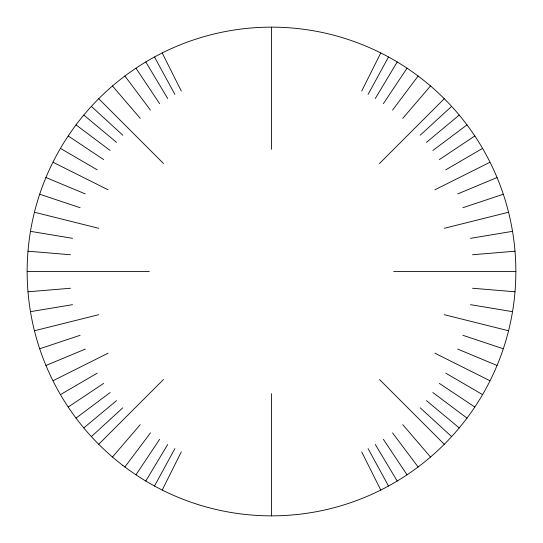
<?xml version="1.0" encoding="UTF-8"?>
<svg xmlns="http://www.w3.org/2000/svg" width="543" height="543" viewBox="0 0 543 543"><rect width="100%" height="100%" fill="white"/><g stroke="black" fill="none" stroke-linecap="round" stroke-linejoin="round"><path stroke-width="0.81" d="M162.221 490.051L181.287 451.925M361.713 91.075L380.779 52.949M154.49 486.012L174.907 448.593M368.093 94.407L388.51 56.988M145.782 481.03L167.712 444.473M375.288 98.527L397.218 61.97M135.96 474.813L159.608 439.341M383.392 103.659L407.04 68.187M124.89 466.98L150.465 432.88M392.535 110.12L418.11 76.02M112.482 457.023L140.223 424.66M402.777 118.34L430.518 85.977M98.717 444.283L163.511 379.489M379.489 163.511L444.283 98.717M91.373 436.613L122.799 407.807M420.201 135.193L451.627 106.387M83.785 427.932L116.535 400.639M426.465 142.361L459.215 115.068M76.02 418.11L110.12 392.535M432.88 150.465L466.98 124.89M68.187 407.04L103.659 383.392M439.341 159.608L474.813 135.96M60.436 394.618L97.258 373.143M445.742 169.857L482.564 148.382M53.411 380.541L108.05 353.228M434.95 189.772L489.589 162.459M45.945 365.48L85.299 349.088M457.701 193.912L497.055 177.52M39.687 348.769L80.133 335.289M462.867 207.711L503.313 194.231M34.671 330.707L98.717 314.696M444.283 228.304L508.329 212.293M30.476 311.668L72.524 304.664M470.476 238.336L512.524 231.332M27.992 291.795L70.475 288.252M472.525 254.748L515.008 251.205M27.15 271.5L149.325 271.5M393.675 271.5L515.85 271.5M27.992 251.205L70.475 254.748M472.525 288.252L515.008 291.795M30.476 231.332L72.524 238.336M470.476 304.664L512.524 311.668M34.671 212.293L98.717 228.304M444.283 314.696L508.329 330.707M39.687 194.231L80.133 207.711M462.867 335.289L503.313 348.769M45.945 177.52L85.299 193.912M457.701 349.088L497.055 365.48M53.411 162.459L108.05 189.772M434.95 353.228L489.589 380.541M60.436 148.382L97.258 169.857M445.742 373.143L482.564 394.618M68.187 135.96L103.659 159.608M439.341 383.392L474.813 407.04M76.02 124.89L110.12 150.465M432.88 392.535L466.98 418.11M83.785 115.068L116.535 142.361M426.465 400.639L459.215 427.932M91.373 106.387L122.799 135.193M420.201 407.807L451.627 436.613M98.717 98.717L163.511 163.511M379.489 379.489L444.283 444.283M112.482 85.977L140.223 118.34M402.777 424.66L430.518 457.023M124.89 76.02L150.465 110.12M392.535 432.88L418.11 466.98M135.96 68.187L159.608 103.659M383.392 439.341L407.04 474.813M145.782 61.97L167.712 98.527M375.288 444.473L397.218 481.03M154.49 56.988L174.907 94.407M368.093 448.593L388.51 486.012M162.221 52.949L181.287 91.075M361.713 451.925L380.779 490.051M271.5 27.15L271.5 149.325M271.5 393.675L271.5 515.85M122.752 465.358A244.35 244.35 0 0 0 513.759 303.394A244.35 244.35 0 0 0 177.989 45.748A244.35 244.35 0 0 0 122.752 465.358"/></g></svg>
